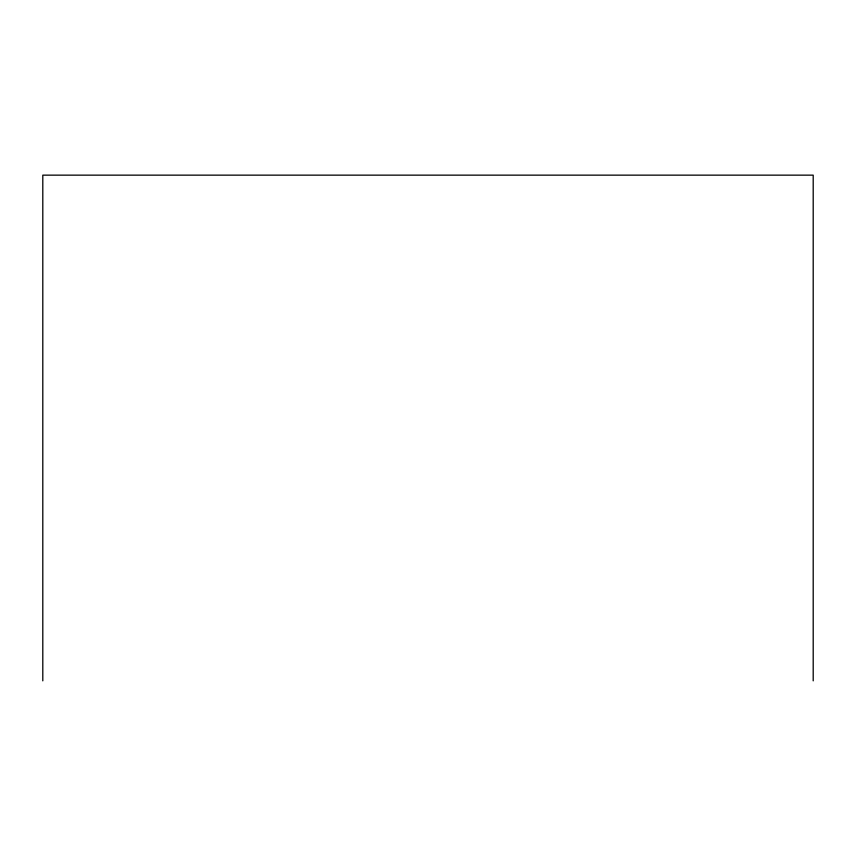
<?xml version="1.0" encoding="UTF-8"?>
<svg xmlns="http://www.w3.org/2000/svg" width="856" height="856" viewBox="0 0 856 856"><rect width="100%" height="100%" fill="white"/><g stroke="black" fill="none" stroke-linecap="round" stroke-linejoin="round"><path stroke-width="1.28" d="M813.2 680.852L813.2 175.148L42.8 175.148L42.8 680.852"/></g></svg>
